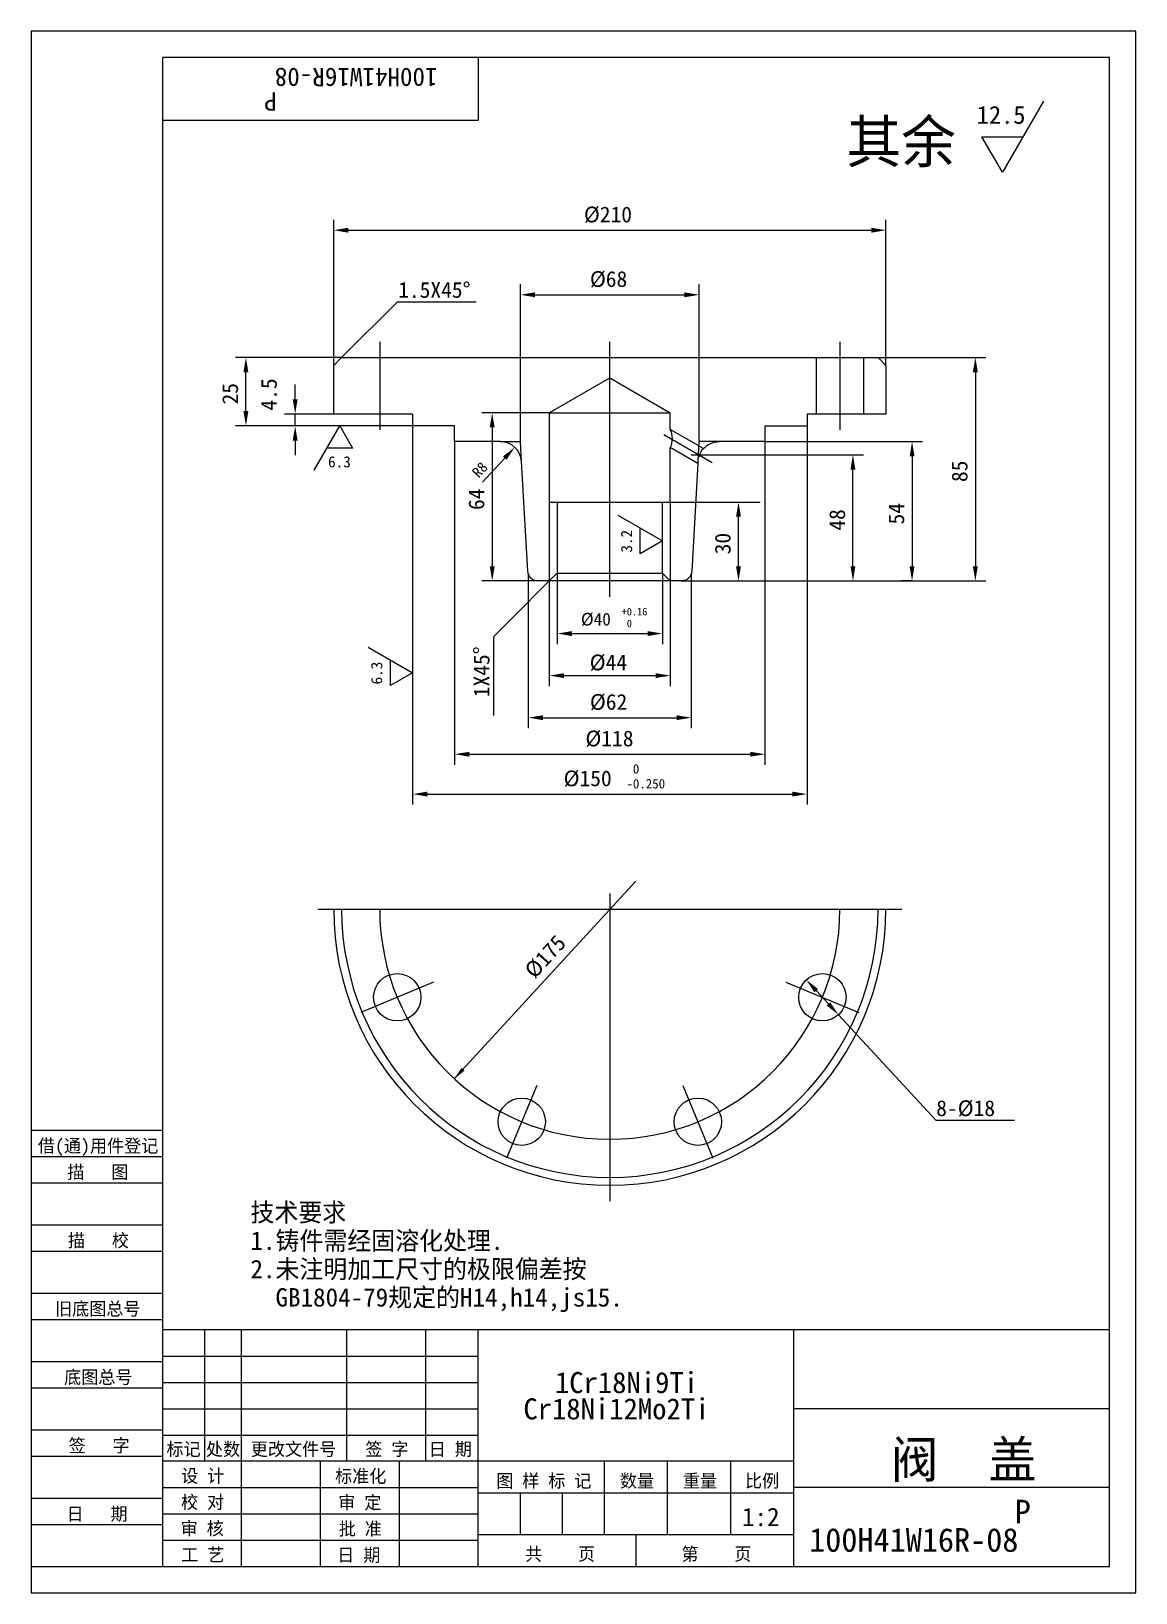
# Model space of a CAD drawing. Header units: metres. Extents: x 0 to 210, y 0 to 297.
import ezdxf

# ---------------------------------------------------------------- set-up
doc = ezdxf.new("R2010")
doc.units = ezdxf.units.M
for name, color, linetype in [('C', 6, 'Continuous'), ('D', 1, 'Continuous'), ('FL', 5, 'Continuous'), ('T', 7, 'Continuous'), ('TL', 4, 'Continuous')]:
    doc.layers.add(name, color=color, linetype=linetype)

# ---------------------------------------------------------------- blocks, each defined once
blk = doc.blocks.new('TUKUN4')
at = {"layer": 'FL'}
for p, q in [((0, 297), (0, 0)), ((210, 297), (0, 297)), ((210, 0), (210, 297)), ((0, 78), (25, 78)), ((0, 70), (25, 70)), ((0, 65), (25, 65)), ((0, 57), (25, 57)), ((0, 52), (25, 52)), ((33, 25), (33, 50)), ((40, 5), (40, 50)), ((60, 25), (60, 50)), ((75, 25), (75, 50)), ((25, 45), (85, 45)), ((0, 44), (25, 44)), ((0, 39), (25, 39)), ((25, 40), (85, 40)), ((25, 35), (85, 35)), ((0, 31), (25, 31)), ((25, 30), (85, 30)), ((0, 26), (25, 26)), ((70, 5), (70, 25)), ((0, 18), (25, 18)), ((25, 20), (85, 20)), ((25, 15), (85, 15)), ((0, 13), (25, 13)), ((25, 10), (85, 10)), ((0, 0), (210, 0))]:
    blk.add_line(p, q, dxfattribs=at)
at = {"layer": 'TL'}
for p, q in [((25, 5), (25, 292)), ((205, 292), (25, 292)), ((85, 292), (85, 280)), ((205, 5), (205, 292)), ((85, 280), (25, 280)), ((0, 88), (25, 88)), ((0, 83), (25, 83)), ((205, 50), (25, 50)), ((85, 5), (85, 50)), ((145, 5), (145, 50)), ((205, 35), (145, 35)), ((145, 25), (25, 25)), ((55, 5), (55, 25)), ((109, 11), (109, 25)), ((121, 11), (121, 25)), ((133, 11), (133, 25)), ((85, 19), (145, 19)), ((93, 11), (93, 19)), ((101, 11), (101, 19)), ((205, 20), (145, 20)), ((145, 11), (85, 11)), ((115, 5), (115, 11)), ((0, 5), (205, 5))]:
    blk.add_line(p, q, dxfattribs=at)
at = {"layer": 'T'}
for s, p in [('借(通)用件登记', (1.26, 83.76)), ('描   图', (6.86, 78.76)), ('描   校', (6.98, 65.76)), ('旧底图总号', (4.52, 52.76)), ('底图总号', (6.25, 39.76)), ('签   字', (7.1, 26.76)), ('标记', (25.71, 26.07)), ('处数', (33.22, 26.07)), ('更改文件号', (41.75, 26.07)), ('签 字', (63.53, 26.07)), ('日 期', (75.57, 26.07)), ('设 计', (28.5, 20.99)), ('标准化', (57.77, 20.93)), ('图 样 标 记', (88.4, 20.04)), ('数量', (111.92, 20.04)), ('重量', (123.88, 20.04)), ('比例', (135.7, 20.04)), ('校 对', (28.48, 15.99)), ('审 定', (58.39, 15.93)), ('日   期', (6.72, 13.76)), ('审 核', (28.41, 10.99)), ('批 准', (58.46, 10.93)), ('共    页', (93.91, 6.13)), ('第    页', (123.62, 6.13)), ('工 艺', (28.52, 5.99)), ('日 期', (58.18, 5.93))]:
    blk.add_text(s, height=2.5, dxfattribs=at).set_placement(p)

msp = doc.modelspace()

# ---------------------------------------------------------------- linework, layer by layer
at = {"layer": 'C'}
for p, q in [((66.25, 237.94), (66.25, 221.19)), ((110, 189.44), (110, 237.94)), ((153.75, 237.94), (153.75, 221.19)), ((129.46, 214.94), (120.26, 220.25)), ((110, 133), (110, 74.5)), ((54.5, 130), (165.5, 130)), ((76.51, 116.13), (62.65, 110.39)), ((143.49, 116.13), (157.35, 110.39)), ((96.13, 96.51), (90.39, 82.65)), ((123.87, 96.51), (129.61, 82.65))]:
    msp.add_line(p, q, dxfattribs=at)
msp.add_lwpolyline([(66.25, 130, 1), (153.75, 130, 1)], format="xyb", dxfattribs=at)
at = {"layer": 'D'}
for p, q in [((192.45, 283.69), (184.64, 270.17)), ((180.74, 276.93), (188.54, 276.93)), ((184.64, 270.17), (180.74, 276.93)), ((57.5, 233.44), (57.5, 261.15)), ((60.3, 259.15), (159.7, 259.15)), ((162.5, 233.44), (162.5, 261.15)), ((93, 218.94), (93, 248.87)), ((95.8, 246.87), (124.2, 246.87)), ((127, 218.94), (127, 248.87)), ((59, 234.94), (69.61, 245.54)), ((69.61, 245.54), (84.61, 245.54)), ((59, 234.94), (38.82, 234.94)), ((161, 234.94), (181.5, 234.94)), ((162.5, 234.94), (174.5, 234.94)), ((40.82, 224.74), (40.82, 232.14)), ((179.5, 232.14), (179.5, 195.24)), ((50.18, 226.99), (50.18, 229.79)), ((57.5, 224.19), (48.18, 224.19)), ((50.18, 221.94), (50.18, 224.19)), ((98.5, 224.44), (85.64, 224.44)), ((48.18, 221.94), (38.82, 221.94)), ((72.5, 221.94), (48.18, 221.94)), ((53.79, 213.49), (58.67, 221.94)), ((58.67, 221.94), (61.11, 217.71)), ((72.5, 221.94), (72.5, 149.9)), ((87.64, 221.64), (87.64, 195.24)), ((147.5, 221.94), (147.5, 149.9)), ((50.18, 219.14), (50.18, 216.34)), ((61.11, 217.71), (56.23, 217.71)), ((80.5, 218.94), (80.5, 157.49)), ((89.22, 218.94), (93, 218.94)), ((93.21, 215.16), (93, 218.94)), ((126.79, 215.16), (127, 218.94)), ((130.78, 218.94), (127, 218.94)), ((139.5, 218.94), (169.47, 218.94)), ((139.5, 218.94), (139.5, 157.49)), ((90.03, 215.82), (88.14, 213.76)), ((125.5, 216.44), (158.23, 216.44)), ((167.47, 216.14), (167.47, 195.24)), ((88.14, 213.76), (85.82, 211.24)), ((156.23, 195.24), (156.23, 213.64)), ((98.5, 207.44), (98.5, 172.44)), ((111.55, 204.93), (120, 200.05)), ((121.5, 207.44), (138.61, 207.44)), ((121.5, 207.44), (121.5, 172.44)), ((115.78, 197.61), (115.78, 202.49)), ((134.47, 195.24), (134.47, 204.64)), ((120, 200.05), (115.78, 197.61)), ((94.5, 193.78), (94.5, 164.44)), ((100, 193.94), (100, 180.44)), ((120, 193.94), (120, 180.44)), ((125.5, 193.78), (125.5, 164.44)), ((96.39, 192.44), (85.64, 192.44)), ((98.5, 192.44), (91.43, 185.37)), ((123.61, 192.44), (181.5, 192.44)), ((125.5, 192.44), (158.23, 192.44)), ((125.5, 192.44), (151.23, 192.44)), ((167.47, 192.44), (165.47, 192.44)), ((91.43, 185.37), (87.89, 181.83)), ((87.89, 181.83), (87.89, 166.83)), ((102.8, 182.44), (117.2, 182.44)), ((64.05, 179.86), (72.5, 174.98)), ((68.28, 172.54), (68.28, 177.42)), ((72.5, 174.98), (68.28, 172.54)), ((101.3, 174.44), (118.7, 174.44)), ((97.3, 166.44), (122.7, 166.44)), ((83.3, 159.49), (136.7, 159.49)), ((75.3, 151.9), (144.7, 151.9)), ((80.43, 97.75), (114.93, 135.37)), ((151.57, 112.01), (149.27, 114.51)), ((153.47, 109.95), (157.27, 105.83)), ((157.27, 105.83), (171.96, 89.9)), ((171.96, 89.9), (186.96, 89.9))]:
    msp.add_line(p, q, dxfattribs=at)
for points in [[(60.3, 259.62), (60.3, 258.68), (57.5, 259.15)], [(159.7, 259.62), (159.7, 258.68), (162.5, 259.15)], [(95.8, 247.34), (95.8, 246.4), (93, 246.87)], [(124.2, 247.34), (124.2, 246.4), (127, 246.87)], [(40.35, 232.14), (41.28, 232.14), (40.82, 234.94)], [(179.03, 232.14), (179.97, 232.14), (179.5, 234.94)], [(49.71, 226.99), (50.64, 226.99), (50.18, 224.19)], [(40.35, 224.74), (41.28, 224.74), (40.82, 221.94)], [(87.18, 221.64), (88.11, 221.64), (87.64, 224.44)], [(49.71, 219.14), (50.64, 219.14), (50.18, 221.94)], [(90.38, 215.5), (89.69, 216.13), (91.93, 217.88)], [(167, 216.14), (167.93, 216.14), (167.47, 218.94)], [(155.76, 213.64), (156.69, 213.64), (156.23, 216.44)], [(134, 204.64), (134.93, 204.64), (134.47, 207.44)], [(87.18, 195.24), (88.11, 195.24), (87.64, 192.44)], [(134, 195.24), (134.93, 195.24), (134.47, 192.44)], [(155.76, 195.24), (156.69, 195.24), (156.23, 192.44)], [(167, 195.24), (167.93, 195.24), (167.47, 192.44)], [(179.03, 195.24), (179.97, 195.24), (179.5, 192.44)], [(102.8, 182.9), (102.8, 181.97), (100, 182.44)], [(117.2, 182.9), (117.2, 181.97), (120, 182.44)], [(101.3, 174.9), (101.3, 173.97), (98.5, 174.44)], [(118.7, 174.9), (118.7, 173.97), (121.5, 174.44)], [(97.3, 166.9), (97.3, 165.97), (94.5, 166.44)], [(122.7, 166.9), (122.7, 165.97), (125.5, 166.44)], [(83.3, 159.96), (83.3, 159.02), (80.5, 159.49)], [(136.7, 159.96), (136.7, 159.02), (139.5, 159.49)], [(75.3, 152.37), (75.3, 151.44), (72.5, 151.9)], [(144.7, 152.37), (144.7, 151.44), (147.5, 151.9)], [(148.92, 114.19), (149.61, 114.82), (147.37, 116.57)], [(151.23, 111.69), (151.92, 112.32), (153.47, 109.95)], [(81.81, 99.84), (80.43, 97.75), (82.39, 99.31)]]:
    msp.add_solid(points, dxfattribs=at)
at = {"layer": 'TL'}
for p, q in [((149.25, 234.94), (158.25, 234.94)), ((149.25, 234.94), (149.25, 224.19)), ((158.25, 234.94), (158.25, 224.19)), ((98.5, 224.44), (110, 231.08)), ((110, 231.08), (121.5, 224.44)), ((72.5, 224.19), (72.5, 221.94)), ((98.5, 224.44), (121.5, 224.44)), ((147.5, 224.19), (147.5, 221.94)), ((158.25, 224.19), (149.25, 224.19)), ((80.5, 221.94), (72.5, 221.94)), ((127.81, 217.62), (121.5, 221.26)), ((139.5, 221.94), (147.5, 221.94)), ((126.76, 214.76), (121.5, 217.8)), ((100, 207.44), (120, 207.44)), ((100, 193.94), (120, 193.94)), ((121.5, 192.44), (98.5, 192.44))]:
    msp.add_line(p, q, dxfattribs=at)
for points in [[(72.5, 224.19), (57.5, 224.19), (57.5, 233.44), (59, 234.94), (149.25, 234.94)], [(158.25, 234.94), (161, 234.94), (162.5, 233.44)], [(162.5, 233.44), (162.5, 224.19), (158.25, 224.19)], [(121.5, 221.26), (121.5, 224.44)], [(149.25, 224.19), (147.5, 224.19)], [(89.22, 218.94), (80.5, 218.94), (80.5, 221.94)], [(139.5, 221.94), (139.5, 218.94), (130.78, 218.94)]]:
    msp.add_lwpolyline(points, dxfattribs=at)
for points in [[(98.5, 224.44), (98.5, 207.44), (100, 207.44), (100, 193.94), (98.5, 192.44), (96.39, 192.44, -0.4), (94.39, 194.32), (93.21, 215.16, 0.4)], [(121.5, 221.26, -0.19), (121.5, 217.8, -0.19)], [(93.21, 215.16, 0.4), (89.22, 218.94)], [(126.76, 214.76), (125.61, 194.32, -0.4), (123.61, 192.44), (121.5, 192.44), (120, 193.94), (120, 207.44), (121.5, 207.44), (121.5, 217.8)], [(126.79, 215.16, -0.17), (127.81, 217.62)], [(127.81, 217.62, -0.21), (130.78, 218.94)], [(126.79, 215.16), (126.76, 214.76, -0.4)], [(57.5, 130, 1), (162.5, 130, 1)], [(59, 130, 1), (161, 130, 1)]]:
    msp.add_lwpolyline(points, format="xyb", dxfattribs=at)
for centre in [(69.58, 113.26), (150.42, 113.26), (93.26, 89.58), (126.74, 89.58)]:
    msp.add_circle(centre, 4.5, dxfattribs=at)

# ---------------------------------------------------------------- block references
at = {"layer": 'D'}
msp.add_blockref('TUKUN4', (0, 0), dxfattribs=at)

# ---------------------------------------------------------------- texts
for s, height, rotation, p in [('100H41W16R-08', 3.5, 180, (77.25, 290)), ('       P', 3.5, 180, (63.34, 285.36)), ('25', 3, 90, (39.32, 226.01)), ('4.5', 3, 90, (46.69, 224.85)), ('R8', 2, 47.34, (85.08, 211.92)), ('85', 3, 90, (178, 211.26)), ('64', 3, 90, (86.14, 205.94)), ('48', 3, 90, (154.73, 202.01)), ('54', 3, 90, (165.97, 203.19)), ('3.2', 2.12, 90, (114.24, 197.83)), ('30', 3, 90, (132.97, 197.51)), ('1X45%%D', 3, 90, (87.12, 170.33)), ('6.3', 2.12, 90, (66.74, 172.76)), ('%%C175', 3, 47.48, (95.71, 116.63))]:
    msp.add_text(s, height=height, rotation=rotation, dxfattribs=at).set_placement(p)
for s, height, p in [('12.5', 3.4, (179.78, 279.39)), ('其余', 8, (155, 272)), ('%%C210', 3, (105.07, 260.65)), ('%%C68', 3, (106.21, 248.37)), ('1.5X45%%D', 3, (69.77, 246.3)), ('6.3', 2.12, (56.44, 214.05)), ('+0.16', 1.44, (112.25, 185.89)), ('%%C40', 2.4, (104.51, 183.97)), (' 0', 1.44, (112.25, 183.63)), ('%%C44', 3, (106.17, 175.45)), ('%%C62', 3, (106.21, 167.94)), ('%%C118', 3, (105.36, 160.99)), (' 0', 1.8, (113.17, 155.8)), ('%%C150', 3, (101.21, 153.4)), ('-0.250', 1.8, (113.17, 152.98)), ('8-%%C18', 3, (172.06, 90.67)), ('技术要求', 3.5, (41.68, 70.61)), ('1.铸件需经固溶化处理.', 3.5, (41.68, 65.22)), ('2.未注明加工尺寸的极限偏差按', 3.5, (41.68, 59.83)), ('  GB1804-79规定的H14,h14,js15.', 3.5, (41.68, 54.44)), ('1Cr18Ni9Ti', 4, (99.57, 37.98)), ('Cr18Ni12Mo2Ti', 4, (93.57, 32.98)), ('阀  盖', 7, (163.41, 21.85)), ('1:2', 3.5, (135.14, 12.68)), ('      P', 4.5, (168.62, 13.19)), ('100H41W16R-08', 4.5, (147.9, 7.8))]:
    msp.add_text(s, height=height, dxfattribs=at).set_placement(p)

doc.saveas('drawing.dxf')
